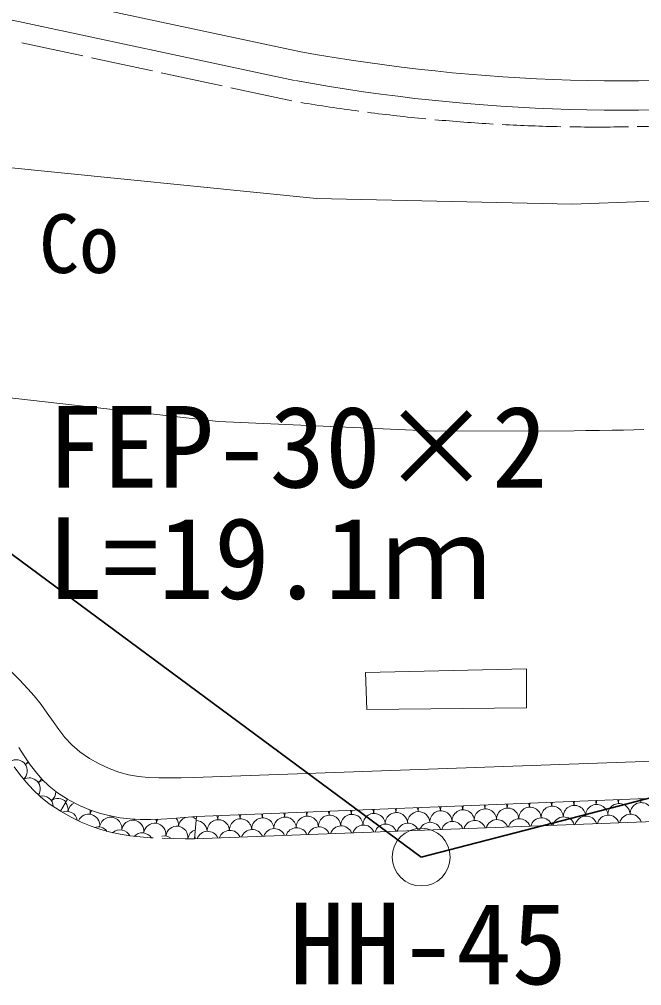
# Model space of a CAD drawing. Units: millimetres, scale not verified. Extents: x 0 to 420500, y 0 to 297000.
# Drawn here: x 240557 to 247541, y 89051 to 99899 of the extents above; entities that cross this region are included whole.
import ezdxf
from ezdxf.enums import TextEntityAlignment as Align

# ---------------------------------------------------------------- set-up
doc = ezdxf.new("R2010")
doc.units = ezdxf.units.MM
doc.header["$LTSCALE"] = 500
doc.layers.add('公園現況施設', color=7, linetype='Continuous', lineweight=18)
doc.layers.add('地下埋設物（電気）', color=1, linetype='Continuous', lineweight=35)
doc.layers.add('施設注釈', color=7, linetype='Continuous')
doc.styles.add('ＭＳ ゴシック', font='')
doc.styles.get('ＭＳ ゴシック').set_extended_font_data('MS Gothic')

msp = doc.modelspace()

# ---------------------------------------------------------------- linework, layer by layer
at = {"layer": '公園現況施設'}
for p, q in [((243714.4, 99535.7), (239728.4, 100385.7)), ((243645.6, 99213), (239686.5, 100057.2)), ((241270.1, 99487.8), (240585.9, 99634.2)), ((242052, 99320.4), (241367.8, 99466.8)), ((242834, 99153), (242149.8, 99299.4)), ((243615.9, 98985.6), (242931.7, 99132)), ((239157.4, 98362.7), (243890.1, 97887.8)), ((238714.2, 95844.1), (242790.1, 95385.8)), ((244442.9, 92565.5), (246246.9, 92608.5)), ((246246.9, 92608.5), (246247.9, 92169.5)), ((242515, 91388.8), (254846, 91827.6)), ((242545, 90948.8), (254922, 91448.6)), ((241097, 91145.9), (241018, 91010.9)), ((242522, 90699.8), (254899, 91169.6)), ((242545, 90948.8), (242522, 90699.8))]:
    msp.add_line(p, q, dxfattribs=at)
for points in [[(243890.1, 97887.8), (246762.1, 97822.7), (248383.1, 97882.7)], [(242790.1, 95385.8), (245227.1, 95274.8), (246783.1, 95281.7)], [(247564.7, 95295.4), (247453.9, 95292.1), (247336, 95289.2), (247208.3, 95286.6), (247068, 95284.5), (246912.2, 95282.8), (246783.1, 95281.7)], [(242515, 91388.8), (242374.6, 91385.7), (242244, 91383.7), (242121.4, 91384.4), (242005, 91389.6), (241892.9, 91400.8), (241783.4, 91419.8), (241674.6, 91448.3), (241564.8, 91487.9), (241452, 91540.3), (241345, 91600.8), (241236.4, 91676), (241145.6, 91755.5), (241068, 91839), (240999.2, 91926.3), (240934.8, 92016.9), (240870.3, 92110.5), (240801.3, 92206.8), (240723.2, 92305.3), (240652, 92384.9), (240557.3, 92483.8), (240472.5, 92570.8)], [(244442.9, 92565.5), (244456.9, 92150.5), (246247.9, 92169.5)], [(242545, 90948.8), (242405.9, 90937.8), (242274.4, 90928.1), (242149.1, 90920.8), (242029.1, 90916.9), (241913.3, 90917.5), (241800.3, 90923.5), (241689.3, 90936.1), (241578.9, 90956.1), (241468.2, 90984.7), (241355.9, 91022.8), (241240.9, 91071.5), (241122.1, 91131.8), (241097, 91145.9), (240986.7, 91215.9), (240891.6, 91291.1), (240809, 91370.9), (240736.2, 91454.7), (240670.4, 91542.1), (240609.1, 91632.5), (240549.4, 91725.2)], [(240497.8, 91509.4), (240564, 91420.8), (240634.2, 91334.7), (240710.7, 91251.3), (240795.9, 91171), (240892.3, 91093.9), (241002.2, 91020.4), (241018, 91010.9), (241137, 90944), (241251.5, 90887.8), (241362.6, 90841.3), (241471.7, 90803.5), (241580, 90773.4), (241688.7, 90750.2), (241799.1, 90732.8), (241912.4, 90720.4), (242029.8, 90712), (242059.8, 90710.7)], [(242159.7, 90706.4), (242282, 90703.3), (242419.3, 90701.2), (242522, 90699.8)]]:
    msp.add_lwpolyline(points, dxfattribs=at)
msp.add_circle((245067.4, 90495.3), 325, dxfattribs=at)
for centre, radius, start, end in [((247339.3, 119463.8), 20255.1, 259.69066, 276.93054), ((247339.3, 119463.8), 20585.1, 259.69066, 276.93054), ((247042.3, 118835), 20145.1, 260.49051, 262.36332), ((247042.3, 118835), 20145.1, 262.64773, 264.52054), ((247042.3, 118835), 20145.1, 264.80495, 266.67775), ((247042.3, 118835), 20145.1, 271.27661, 273.14941), ((247042.3, 118835), 20145.1, 266.96217, 268.83497), ((247042.3, 118835), 20145.1, 269.11939, 270.99219), ((240522.3, 91463.7), 123.8, 311.27475, 122.49302), ((240550.8, 91638.2), 125, 305.73707, 324.90541), ((240696.8, 91435.2), 123.8, 106.29179, 125.73707), ((240668.3, 91260.8), 123.8, 326.5971, 120.26757), ((240696.8, 91435.2), 125, 305.73707, 330.60054), ((240842.8, 91232.3), 123.8, 98.52368, 125.73707), ((240814.3, 91057.8), 123.8, 1.7504, 103.40712), ((240842.8, 91232.3), 125, 305.73707, 358.65273), ((240988.8, 91029.4), 125, 43.6219, 125.73707), ((246906.1, 91080.5), 125, 2.31217, 23.08315), ((247155.9, 91090.6), 125, 161.54119, 182.31217), ((247155.9, 91090.6), 125, 2.31217, 23.08315), ((247405.7, 91100.7), 125, 161.54119, 182.31217), ((247405.7, 91100.7), 125, 2.31217, 23.08315), ((247655.5, 91110.8), 125, 161.54119, 182.31217), ((240978.9, 91025.4), 125, 352.25131, 40.45528), ((241226.6, 90991.7), 123.8, 114.87218, 172.25131), ((241226.6, 90991.7), 125, 352.25131, 15.65733), ((241474.3, 90958), 123.9, 150.58725, 172.25131), ((244158.4, 90969.6), 125, 2.31217, 23.08315), ((244408.2, 90979.7), 125, 161.54119, 182.31217), ((244408.2, 90979.7), 125, 2.31217, 23.08315), ((244658, 90989.8), 125, 161.54119, 182.31217), ((244658, 90989.8), 125, 2.31217, 23.08315), ((244907.8, 90999.9), 125, 161.54119, 182.31217), ((244907.8, 90999.9), 125, 2.31217, 23.08315), ((245157.6, 91009.9), 125, 161.54119, 182.31217), ((245157.6, 91009.9), 125, 2.31217, 23.08315), ((245407.4, 91020), 125, 161.54119, 182.31217), ((245537.3, 90900.2), 125, 2.31217, 182.31217), ((245407.4, 91020), 125, 2.31217, 23.08315), ((245657.2, 91030.1), 125, 161.54119, 182.31217), ((245787.1, 90910.3), 125, 2.31187, 182.31247), ((245657.2, 91030.1), 125, 2.31217, 23.08315), ((245907, 91040.2), 125, 161.54119, 182.31217), ((246036.9, 90920.3), 125, 2.31217, 182.31217), ((245907, 91040.2), 125, 2.31217, 23.08315), ((246156.8, 91050.3), 125, 161.54119, 182.31217), ((246286.7, 90930.4), 125, 2.31217, 182.31217), ((246156.8, 91050.3), 125, 2.31217, 23.08315), ((246406.5, 91060.4), 125, 161.54119, 182.31217), ((246536.5, 90940.5), 125, 2.31188, 182.31246), ((246406.5, 91060.4), 125, 2.31217, 23.08315), ((246656.3, 91070.5), 125, 161.54119, 182.31217), ((246786.3, 90950.6), 125, 2.31217, 182.31217), ((246656.3, 91070.5), 125, 2.31217, 23.08315), ((246906.1, 91080.5), 125, 161.54119, 182.31217), ((247036.1, 90960.7), 125, 2.31217, 182.31217), ((247285.9, 90970.8), 125, 2.31217, 182.31217), ((247535.7, 90980.9), 125, 2.31217, 182.31217), ((241085.9, 90884.7), 123.9, 11.0601, 113.09931), ((241333.6, 90851), 125, 352.25131, 155.61918), ((241581.3, 90817.3), 125, 352.25115, 172.25147), ((241722, 90924.3), 125.4, 167.36493, 172.25131), ((241474.3, 90958), 125, 352.25131, 357.13459), ((241829, 90783.6), 125, 352.25131, 172.25131), ((241722, 90924.3), 125, 352.25131, 358.16586), ((241969.7, 90890.6), 123.9, 166.17929, 172.25131), ((241969.7, 90890.6), 125, 352.25131, 12.79297), ((242217.4, 90856.9), 123.8, 149.78132, 172.25131), ((242217.4, 90856.9), 125, 352.25131, 36.10921), ((242465.2, 90823.2), 123.8, 110.6453, 172.25131), ((242465.2, 90823.2), 125, 51.80422, 77.04155), ((242789.5, 90789.2), 125, 2.31217, 182.31217), ((242659.6, 90909.1), 125, 2.31217, 23.08315), ((242909.4, 90919.2), 125, 161.54119, 182.31217), ((243039.3, 90799.3), 125, 2.31217, 182.31217), ((242909.4, 90919.2), 125, 2.31217, 23.08315), ((243159.2, 90929.3), 125, 161.54119, 182.31217), ((243289.1, 90809.4), 125, 2.31187, 182.31247), ((243159.2, 90929.3), 125, 2.31217, 23.08315), ((243409, 90939.3), 125, 161.54119, 182.31217), ((243538.9, 90819.5), 125, 2.31217, 182.31217), ((243409, 90939.3), 125, 2.31217, 23.08315), ((243658.8, 90949.4), 125, 161.54119, 182.31217), ((243788.7, 90829.6), 125, 2.31217, 182.31217), ((243658.8, 90949.4), 125, 2.31217, 23.08315), ((243908.6, 90959.5), 125, 161.54119, 182.31217), ((244038.5, 90839.7), 125, 2.31217, 182.31217), ((243908.6, 90959.5), 125, 2.31217, 23.08315), ((244158.4, 90969.6), 125, 161.54119, 182.31217), ((244288.3, 90849.7), 125, 2.31226, 182.31208), ((244538.1, 90859.8), 125, 2.31187, 182.31247), ((244787.9, 90869.9), 125, 2.31217, 182.31217), ((245037.7, 90880), 125, 2.31226, 182.31208), ((245287.5, 90890.1), 125, 2.31187, 182.31247), ((245917, 90790.4), 125, 19.98787, 164.35914), ((246166.8, 90800.5), 125, 19.69681, 164.6502), ((246416.6, 90810.6), 125, 19.40622, 164.94079), ((246666.4, 90820.7), 125, 19.11609, 165.23093), ((246916.2, 90830.7), 125, 18.8264, 165.52061), ((247166, 90840.8), 125, 18.53715, 165.80986), ((247415.8, 90850.9), 125, 18.24833, 166.09869), ((241440.6, 90710.3), 123.8, 36.31117, 110.3123), ((241688.3, 90676.6), 123.8, 27.08431, 133.01164), ((242076.7, 90749.9), 125, 352.25131, 172.25131), ((242324.5, 90716.2), 125, 352.25131, 172.25131), ((242572.2, 90682.5), 125, 109.08631, 172.25131), ((242539.7, 90779.1), 125, 2.31217, 89.48531), ((243169.3, 90679.5), 125, 23.22316, 161.12385), ((243419.1, 90689.5), 125, 22.9263, 161.42072), ((243668.9, 90699.6), 125, 22.63002, 161.71699), ((243918.7, 90709.7), 125, 22.33431, 162.0127), ((244168.5, 90719.8), 125, 22.03916, 162.30785), ((244418.3, 90729.9), 125, 21.74456, 162.60246), ((244668.1, 90740), 125, 21.45049, 162.89652), ((244917.9, 90750.1), 125, 21.15696, 163.19006), ((245167.6, 90760.1), 125, 20.86393, 163.48308), ((245417.4, 90770.2), 125, 20.57142, 163.77559), ((245667.2, 90780.3), 125, 20.2794, 164.06761), ((241936, 90642.9), 123.8, 33.65404, 137.48634), ((242183.7, 90609.2), 123.8, 49.77586, 103.39067), ((242419.9, 90649.2), 125, 24.11735, 33.81741), ((242669.7, 90659.3), 125, 23.81867, 160.52834), ((242919.5, 90669.4), 125, 23.52061, 160.8264)]:
    msp.add_arc(centre, radius, start, end, dxfattribs=at)
at = {"layer": '地下埋設物（電気）'}
for q in [(229742.5, 101822.2), (261124.8, 94644.5)]:
    msp.add_line((245067.4, 90495.3), q, dxfattribs=at)

# ---------------------------------------------------------------- texts
at = {"layer": '地下埋設物（電気）', "style": 'ＭＳ ゴシック'}
for s, p in [('FEP-30×2', (240871.3, 94368)), ('L=19.1ｍ', (240871.3, 93118)), ('HH-45', (243588, 88791.3))]:
    msp.add_text(s, height=916.4, dxfattribs=at).set_placement(p, align=Align.BOTTOM_LEFT)
at = {"layer": '施設注釈', "style": 'ＭＳ ゴシック'}
msp.add_text('Co', height=659.8, dxfattribs=at).set_placement((241226.7, 97381.5), align=Align.MIDDLE_CENTER)

doc.saveas('drawing.dxf')
